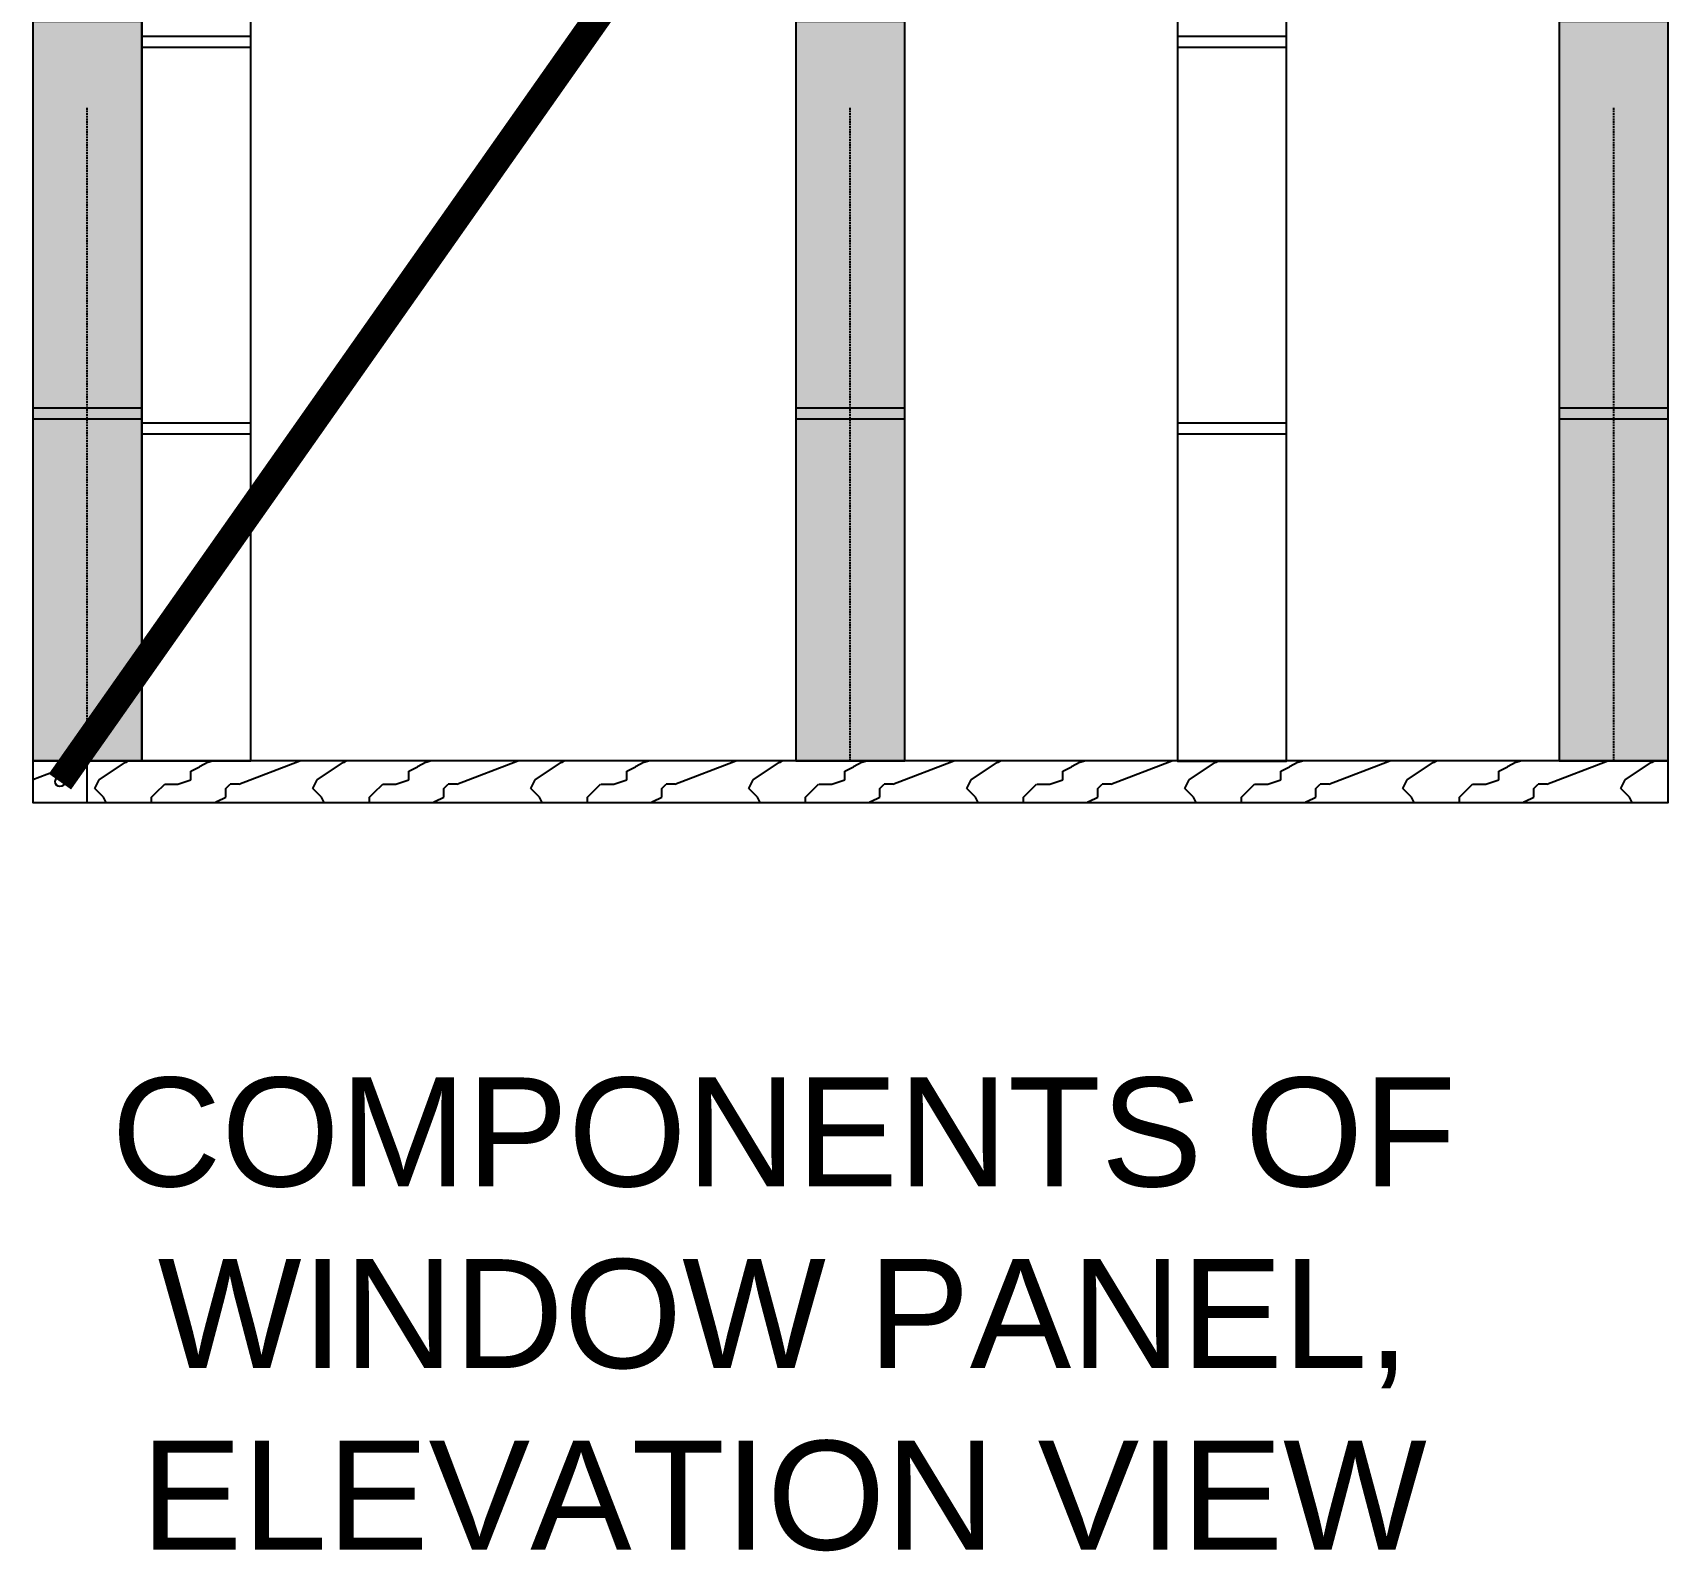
# Model space of a CAD drawing. Extents: x 6298 to 37851, y 8111 to 44134.
# Drawn here: x 6307 to 7807, y 8111 to 9504 of the extents above; entities that cross this region are included whole.
import ezdxf

# ---------------------------------------------------------------- set-up
doc = ezdxf.new("R2010")
doc.units = 0
doc.header["$MEASUREMENT"] = 0
doc.set_wipeout_variables(frame=1)
doc.linetypes.add('HIDDEN2', pattern=[4.7625, 3.175, -1.5875])
doc.layers.add('.', color=5, linetype='Continuous', lineweight=70)
for name, color, linetype in [('0-S1', 1, 'Continuous'), ('0-S2', 2, 'Continuous'), ('0-S4', 4, 'Continuous'), ('0-S8', 8, 'Continuous'), ('A-DIMENSIONS', 30, 'Continuous'), ('A-Hatch', 8, 'Continuous'), ('AR-Bamboo Stud', 2, 'Continuous'), ('AR-Flatbar', 143, 'Continuous'), ('AR-Timber Plate', 3, 'Continuous'), ('Bolts', 4, 'HIDDEN2')]:
    doc.layers.add(name, color=color, linetype=linetype)
doc.layers.add('VP', color=7, linetype='Continuous', plot=False)
doc.styles.get("Standard").update_dxf_attribs({"font": 'arial.ttf'})

# ---------------------------------------------------------------- blocks, each defined once
blk = doc.blocks.new('Type B')
at = {"layer": '0-S1'}
h = blk.add_hatch(dxfattribs=at)
h.set_pattern_fill('_USER', color=256, scale=355, pattern_type=0)
h.set_pattern_definition([(0, (10628.1, 16236), (0, 355), [])])
edge = h.paths.add_edge_path()
edge.add_line((9748.3, 18210), (9848.3, 18210))
edge.add_line((9848.3, 18190.6), (9848.3, 16216))
edge.add_line((9848.3, 16216), (9748.3, 16216))
edge.add_line((9748.3, 16216), (9748.3, 18189.5))
h = blk.add_hatch(dxfattribs=at)
h.set_pattern_fill('_USER', color=256, scale=355, pattern_type=0)
h.set_pattern_definition([(0, (10628.1, 16246), (0, 355), [])])
edge = h.paths.add_edge_path()
edge.add_line((9748.3, 18210), (9848.3, 18210))
edge.add_line((9848.3, 18210), (9848.3, 16236))
edge.add_line((9848.3, 16236), (9748.3, 16236))
edge.add_line((9748.3, 16236), (9748.3, 18210))
at = {"layer": 'AR-Bamboo Stud'}
blk.add_lwpolyline([(9848.3, 18210), (9748.3, 18210), (9748.3, 16186), (9848.3, 16186)], close=True, dxfattribs=at)
blk = doc.blocks.new('A$C62F95397')
at = {"layer": 'Bolts', "lineweight": 0, "ltscale": 0.25}
for p, q in [((25, 262.5), (25, 12.5)), ((0, 80.8), (0, 12.5))]:
    blk.add_line(p, q, dxfattribs=at)
blk.add_arc((12.5, 12.5), 12.5, 180, 0, dxfattribs=at)
blk = doc.blocks.new('N2N')
blk.add_wipeout([(98002.7, -26144.8), (97902.7, -26144.8), (97902.7, -28168.8), (98002.7, -28168.8)]).dxf.layer = '0-S8'
at = {"layer": '.', "linetype": 'Continuous'}
h = blk.add_hatch(dxfattribs=at)
h.set_pattern_fill('DOTS', color=8, scale=10)
h.set_pattern_definition([(0, (7e-06, 48.67), (7.9375, 15.875), [0, -15.875])])
h.paths.add_polyline_path([(98002.7, -26144.8), (97902.7, -26144.8), (97902.7, -28168.8), (98002.7, -28168.8)])
at = {"layer": '0-S1'}
h = blk.add_hatch(dxfattribs=at)
h.set_pattern_fill('_USER', color=256, scale=365, pattern_type=0)
h.set_pattern_definition([(0, (97902.7, -25880.27), (0, 365), [])])
edge = h.paths.add_edge_path()
edge.add_line((97902.7, -26144.8), (98002.7, -26144.8))
edge.add_line((98002.7, -26117.1), (98002.7, -28118.8))
edge.add_line((98002.7, -28118.8), (97902.7, -28118.8))
edge.add_line((97902.7, -28118.8), (97902.7, -26121.8))
h = blk.add_hatch(dxfattribs=at)
h.set_pattern_fill('_USER', color=256, scale=365, pattern_type=0)
h.set_pattern_definition([(0, (97902.7, -25890.27), (0, 365), [])])
edge = h.paths.add_edge_path()
edge.add_line((97902.7, -26144.8), (98002.7, -26144.8))
edge.add_line((98002.7, -26124.9), (98002.7, -28138.8))
edge.add_line((98002.7, -28138.8), (97902.7, -28138.8))
edge.add_line((97902.7, -28138.8), (97902.7, -26135.8))
at = {"layer": '0-S2'}
blk.add_lwpolyline([(98002.7, -26144.8), (97902.7, -26144.8), (97902.7, -28168.8), (98002.7, -28168.8)], close=True, dxfattribs=at)
at = {"layer": 'Bolts', "ltscale": 0.5}
blk.add_line((97952.6, -28168.8), (97952.6, -27568.8), dxfattribs=at)
at = {"layer": 'Bolts'}
blk.add_blockref('A$C62F95397', (97937.6, -26388.2), dxfattribs=at)

msp = doc.modelspace()

# ---------------------------------------------------------------- linework, layer by layer
at = {"layer": '0-S4'}
msp.add_circle((6331.7, 8817), 4.5, dxfattribs=at)

# ---------------------------------------------------------------- block references
at = {"layer": 'AR-Bamboo Stud'}
for name, p in [('N2N', (-90895.9, 37004.8)), ('Type B', (-2391.2, -7350.1))]:
    msp.add_blockref(name, p, dxfattribs=at)

# ---------------------------------------------------------------- texts
at = {"layer": 'A-DIMENSIONS', "insert": (6995.8, 8545.5), "char_height": 100, "attachment_point": 2}
msp.add_mtext_dynamic_manual_height_columns('COMPONENTS OF WINDOW PANEL, ELEVATION VIEW', width=1573.979, gutter_width=1, heights=[0], dxfattribs=at)

# ---------------------------------------------------------------- next in the draw order: hatches: boundary and pattern name
at = {"layer": 'A-Hatch'}
h = msp.add_hatch(dxfattribs=at)
h.set_pattern_fill('HWOD20E1', color=256, scale=4, pattern_type=2)
h.set_pattern_definition([(14.03624, (-153104.34, -22157.41), (2e-07, 200), [32.9848, -791.6363]), (14.03624, (-152904.34, -22157.41), (2e-07, 200), [32.9848, -791.6363]), (14.03624, (-152704.34, -22157.41), (2e-07, 200), [32.9848, -791.6363]), (14.03624, (-152504.34, -22157.41), (2e-07, 200), [32.9848, -791.6363]), (18.43495, (-153072.34, -22149.41), (3e-07, 200), [37.9473, -594.5082]), (18.43495, (-152872.34, -22149.41), (3e-07, 200), [37.9473, -594.5082]), (18.43495, (-152672.34, -22149.41), (3e-07, 200), [37.9473, -594.5082]), (21.80141, (-153036.34, -22137.41), (-5e-06, 200), [21.5407, -1055.4923]), (21.80141, (-152836.34, -22137.41), (-5e-06, 200), [21.5407, -1055.4923]), (21.80141, (-152636.34, -22137.41), (-5e-06, 200), [21.5407, -1055.4923]), (21.80141, (-152436.34, -22137.41), (-5e-06, 200), [21.5407, -1055.4923]), (21.80141, (-152236.34, -22137.41), (-5e-06, 200), [21.5407, -1055.4923]), (63.43495, (-153016.335, -22129.41), (-3e-06, 199.999995), [8.94427, -438.26932]), (90, (-153012.34, -22121.41), (-200, 1e-14), [8, -192]), (153.43495, (-153012.34, -22113.41), (1e-05, 200), [8.94427, -438.2693]), (153.43495, (-152812.34, -22113.41), (1e-05, 200), [8.94427, -438.2693]), (90, (-153020.34, -22109.41), (-200, 1e-14), [8, -192]), (45, (-153020.34, -22101.41), (1e-14, 200), [5.65685, -277.18585]), (45, (-153016.34, -22097.41), (1e-14, 200), [5.65685, -277.18585]), (90, (-153012.34, -22093.41), (-200, 1e-14), [4, -196]), (146.30994, (-153012.34, -22089.41), (-1e-05, 200), [14.4222, -706.68805]), (146.30994, (-152812.34, -22089.41), (-1e-05, 200), [14.4222, -706.68805]), (146.30994, (-152612.34, -22089.41), (-1e-05, 200), [14.4222, -706.68805]), (168.69008, (-153024.34, -22081.41), (-2e-05, 200), [20.3961, -999.4078]), (168.69008, (-152824.34, -22081.41), (-2e-05, 200), [20.3961, -999.4078]), (168.69008, (-152624.34, -22081.41), (-2e-05, 200), [20.3961, -999.4078]), (168.69008, (-152424.34, -22081.41), (-2e-05, 200), [20.3961, -999.4078]), (168.69008, (-152224.34, -22081.41), (-2e-05, 200), [20.3961, -999.4078]), (171.86989, (-153044.34, -22077.41), (2e-05, 200), [28.2843, -1385.9293]), (171.86989, (-152844.34, -22077.41), (2e-05, 200), [28.2843, -1385.9293]), (171.86989, (-152644.34, -22077.41), (2e-05, 200), [28.2843, -1385.9293]), (171.86989, (-152444.34, -22077.41), (2e-05, 200), [28.2843, -1385.9293]), (171.86989, (-152244.34, -22077.41), (2e-05, 200), [28.2843, -1385.9293]), (171.86989, (-152044.34, -22077.41), (2e-05, 200), [28.2843, -1385.9293]), (171.86989, (-151844.34, -22077.41), (2e-05, 200), [28.2843, -1385.9293]), (172.87498, (-153072.34, -22073.41), (-2e-06, 200), [32.249, -1580.2025]), (172.87498, (-152872.34, -22073.41), (-2e-06, 200), [32.249, -1580.2025]), (172.87498, (-152672.34, -22073.41), (-2e-06, 200), [32.249, -1580.2025]), (172.87498, (-152472.34, -22073.41), (-2e-06, 200), [32.249, -1580.2025]), (172.87498, (-152272.34, -22073.41), (-2e-06, 200), [32.249, -1580.2025]), (172.87498, (-152072.34, -22073.41), (-2e-06, 200), [32.249, -1580.2025]), (172.87498, (-151872.34, -22073.41), (-2e-06, 200), [32.249, -1580.2025]), (172.87498, (-151672.34, -22073.41), (-2e-06, 200), [32.249, -1580.2025]), (20.85446, (-153104.34, -22185.41), (-1e-06, 200), [89.889, -4404.552]), (20.85446, (-152904.34, -22185.41), (-1e-06, 200), [89.889, -4404.552]), (20.85446, (-152704.34, -22185.41), (-1e-06, 200), [89.889, -4404.552]), (20.85446, (-152504.34, -22185.41), (-1e-06, 200), [89.889, -4404.552]), (20.85446, (-152304.34, -22185.41), (-1e-06, 200), [89.889, -4404.552]), (20.85446, (-152104.34, -22185.41), (-1e-06, 200), [89.889, -4404.552]), (20.85446, (-151904.34, -22185.41), (-1e-06, 200), [89.889, -4404.552]), (20.85446, (-151704.34, -22185.41), (-1e-06, 200), [89.889, -4404.552]), (20.85446, (-151504.34, -22185.41), (-1e-06, 200), [89.889, -4404.552]), (20.85446, (-151304.34, -22185.41), (-1e-06, 200), [89.889, -4404.552]), (20.85446, (-151104.34, -22185.41), (-1e-06, 200), [89.889, -4404.552]), (20.85446, (-150904.34, -22185.41), (-1e-06, 200), [89.889, -4404.552]), (20.85446, (-150704.34, -22185.41), (-1e-06, 200), [89.889, -4404.552]), (20.85446, (-150504.34, -22185.41), (-1e-06, 200), [89.889, -4404.552]), (20.85446, (-150304.34, -22185.41), (-1e-06, 200), [89.889, -4404.552]), (20.85446, (-150104.34, -22185.41), (-1e-06, 200), [89.889, -4404.552]), (20.85446, (-149904.34, -22185.41), (-1e-06, 200), [89.889, -4404.552]), (20.85446, (-149704.34, -22185.41), (-1e-06, 200), [89.889, -4404.552]), (20.85446, (-149504.34, -22185.41), (-1e-06, 200), [89.889, -4404.552]), (20.85446, (-149304.34, -22185.41), (-1e-06, 200), [89.889, -4404.552]), (20.85446, (-149104.34, -22185.41), (-1e-06, 200), [89.889, -4404.552]), (23.96249, (-153020.34, -22153.41), (-7e-06, 200), [39.3954, -1930.376]), (23.96249, (-152820.34, -22153.41), (-7e-06, 200), [39.3954, -1930.376]), (23.96249, (-152620.34, -22153.41), (-7e-06, 200), [39.3954, -1930.376]), (23.96249, (-152420.34, -22153.41), (-7e-06, 200), [39.3954, -1930.376]), (23.96249, (-152220.34, -22153.41), (-7e-06, 200), [39.3954, -1930.376]), (23.96249, (-152020.34, -22153.41), (-7e-06, 200), [39.3954, -1930.376]), (23.96249, (-151820.34, -22153.41), (-7e-06, 200), [39.3954, -1930.376]), (23.96249, (-151620.34, -22153.41), (-7e-06, 200), [39.3954, -1930.376]), (23.96249, (-151420.34, -22153.41), (-7e-06, 200), [39.3954, -1930.376]), (63.43495, (-152984.335, -22137.41), (-3e-06, 199.999995), [8.94427, -438.26932]), (108.43495, (-152980.335, -22129.41), (-9e-06, 200.000005), [12.6491, -619.8064]), (108.43495, (-152984.335, -22117.41), (-9e-06, 200.000005), [12.6491, -619.8064]), (45, (-152988.34, -22105.41), (1e-14, 200), [16.97056, -265.87216]), (71.56505, (-152976.335, -22093.41), (6e-06, 200.000006), [12.6491, -619.8064]), (135, (-152972.34, -22081.41), (1e-14, 200), [11.3137, -271.529]), (143.1301, (-152980.34, -22073.41), (-5e-07, 200), [20, -980]), (143.1301, (-152780.34, -22073.41), (-5e-07, 200), [20, -980]), (143.1301, (-152580.34, -22073.41), (-5e-07, 200), [20, -980]), (143.1301, (-152380.34, -22073.41), (-5e-07, 200), [20, -980]), (170.53767, (-152996.34, -22061.41), (2e-05, 200), [24.331, -1192.2214]), (170.53767, (-152796.34, -22061.41), (2e-05, 200), [24.331, -1192.2214]), (170.53767, (-152596.34, -22061.41), (2e-05, 200), [24.331, -1192.2214]), (170.53767, (-152396.34, -22061.41), (2e-05, 200), [24.331, -1192.2214]), (170.53767, (-152196.34, -22061.41), (2e-05, 200), [24.331, -1192.2214]), (170.53767, (-151996.34, -22061.41), (2e-05, 200), [24.331, -1192.2214]), (161.56505, (-153020.34, -22057.41), (1e-05, 200), [37.9473, -594.5082]), (161.56505, (-152820.34, -22057.41), (1e-05, 200), [37.9473, -594.5082]), (161.56505, (-152620.34, -22057.41), (1e-05, 200), [37.9473, -594.5082]), (170.53767, (-153056.34, -22045.41), (2e-05, 200), [48.6621, -1167.8904]), (170.53767, (-152856.34, -22045.41), (2e-05, 200), [48.6621, -1167.8904]), (170.53767, (-152656.34, -22045.41), (2e-05, 200), [48.6621, -1167.8904]), (170.53767, (-152456.34, -22045.41), (2e-05, 200), [48.6621, -1167.8904]), (170.53767, (-152256.34, -22045.41), (2e-05, 200), [48.6621, -1167.8904]), (170.53767, (-152056.34, -22045.41), (2e-05, 200), [48.6621, -1167.8904]), (116.56505, (-153024.335, -22205.41), (-1e-05, 200.000006), [8.94427, -438.26932]), (135, (-153028.34, -22197.41), (1e-14, 200), [11.3137, -271.529]), (63.43495, (-153036.335, -22189.41), (-3e-06, 199.999995), [8.94427, -438.26932]), (33.69007, (-153032.34, -22181.41), (7e-06, 200), [28.8444, -692.2659]), (33.69007, (-152832.34, -22181.41), (7e-06, 200), [28.8444, -692.2659]), (33.69007, (-152632.34, -22181.41), (7e-06, 200), [28.8444, -692.2659]), (26.56505, (-153008.34, -22165.41), (4e-06, 200), [35.7771, -411.4365]), (26.56505, (-152808.34, -22165.41), (4e-06, 200), [35.7771, -411.4365]), (15.9454, (-152976.34, -22149.41), (-3e-07, 200), [29.1204, -1426.9015]), (15.9454, (-152776.34, -22149.41), (-3e-07, 200), [29.1204, -1426.9015]), (15.9454, (-152576.34, -22149.41), (-3e-07, 200), [29.1204, -1426.9015]), (15.9454, (-152376.34, -22149.41), (-3e-07, 200), [29.1204, -1426.9015]), (15.9454, (-152176.34, -22149.41), (-3e-07, 200), [29.1204, -1426.9015]), (15.9454, (-151976.34, -22149.41), (-3e-07, 200), [29.1204, -1426.9015]), (15.9454, (-151776.34, -22149.41), (-3e-07, 200), [29.1204, -1426.9015]), (8.1301, (-152948.34, -22141.41), (5e-07, 200), [28.2843, -1385.9293]), (8.1301, (-152748.34, -22141.41), (5e-07, 200), [28.2843, -1385.9293]), (8.1301, (-152548.34, -22141.41), (5e-07, 200), [28.2843, -1385.9293]), (8.1301, (-152348.34, -22141.41), (5e-07, 200), [28.2843, -1385.9293]), (8.1301, (-152148.34, -22141.41), (5e-07, 200), [28.2843, -1385.9293]), (8.1301, (-151948.34, -22141.41), (5e-07, 200), [28.2843, -1385.9293]), (8.1301, (-151748.34, -22141.41), (5e-07, 200), [28.2843, -1385.9293]), (14.03624, (-152920.34, -22137.41), (2e-07, 200), [16.4924, -808.1287]), (14.03624, (-152720.34, -22137.41), (2e-07, 200), [16.4924, -808.1287]), (14.03624, (-152520.34, -22137.41), (2e-07, 200), [16.4924, -808.1287]), (14.03624, (-152320.34, -22137.41), (2e-07, 200), [16.4924, -808.1287]), (270, (-153024.34, -22205.41), (200, 1e-14), [4, -196]), (164.74489, (-152904.34, -22069.41), (-4e-06, 200), [45.607, -2234.744]), (164.74489, (-152704.34, -22069.41), (-4e-06, 200), [45.607, -2234.744]), (164.74489, (-152504.34, -22069.41), (-4e-06, 200), [45.607, -2234.744]), (164.74489, (-152304.34, -22069.41), (-4e-06, 200), [45.607, -2234.744]), (164.74489, (-152104.34, -22069.41), (-4e-06, 200), [45.607, -2234.744]), (164.74489, (-151904.34, -22069.41), (-4e-06, 200), [45.607, -2234.744]), (164.74489, (-151704.34, -22069.41), (-4e-06, 200), [45.607, -2234.744]), (164.74489, (-151504.34, -22069.41), (-4e-06, 200), [45.607, -2234.744]), (164.74489, (-151304.34, -22069.41), (-4e-06, 200), [45.607, -2234.744]), (164.74489, (-151104.34, -22069.41), (-4e-06, 200), [45.607, -2234.744]), (164.74489, (-150904.34, -22069.41), (-4e-06, 200), [45.607, -2234.744]), (159.44395, (-152948.34, -22057.41), (-2e-05, 200), [34.176, -1674.6248]), (159.44395, (-152748.34, -22057.41), (-2e-05, 200), [34.176, -1674.6248]), (159.44395, (-152548.34, -22057.41), (-2e-05, 200), [34.176, -1674.6248]), (159.44395, (-152348.34, -22057.41), (-2e-05, 200), [34.176, -1674.6248]), (159.44395, (-152148.34, -22057.41), (-2e-05, 200), [34.176, -1674.6248]), (159.44395, (-151948.34, -22057.41), (-2e-05, 200), [34.176, -1674.6248]), (159.44395, (-151748.34, -22057.41), (-2e-05, 200), [34.176, -1674.6248]), (159.44395, (-151548.34, -22057.41), (-2e-05, 200), [34.176, -1674.6248]), (135, (-152980.34, -22045.41), (1e-14, 200), [11.3137, -271.529]), (90, (-152988.34, -22037.41), (-200, 1e-14), [8, -192]), (63.43495, (-152988.335, -22029.41), (-3e-06, 199.999995), [8.94427, -438.26932]), (90, (-152984.34, -22021.41), (-200, 1e-14), [8, -192]), (90, (-152984.34, -22013.41), (-200, 1e-14), [4, -196]), (9.46232, (-153104.34, -22133.41), (2e-06, 200), [24.331, -1192.2214]), (9.46232, (-152904.34, -22133.41), (2e-06, 200), [24.331, -1192.2214]), (9.46232, (-152704.34, -22133.41), (2e-06, 200), [24.331, -1192.2214]), (9.46232, (-152504.34, -22133.41), (2e-06, 200), [24.331, -1192.2214]), (9.46232, (-152304.34, -22133.41), (2e-06, 200), [24.331, -1192.2214]), (9.46232, (-152104.34, -22133.41), (2e-06, 200), [24.331, -1192.2214]), (21.80141, (-153080.34, -22129.41), (-5e-06, 200), [21.5407, -1055.4923]), (21.80141, (-152880.34, -22129.41), (-5e-06, 200), [21.5407, -1055.4923]), (21.80141, (-152680.34, -22129.41), (-5e-06, 200), [21.5407, -1055.4923]), (21.80141, (-152480.34, -22129.41), (-5e-06, 200), [21.5407, -1055.4923]), (21.80141, (-152280.34, -22129.41), (-5e-06, 200), [21.5407, -1055.4923]), (45, (-153060.34, -22121.41), (1e-14, 200), [11.3137, -271.529]), (108.43495, (-153052.335, -22113.41), (-9e-06, 200.000005), [12.6491, -619.8064]), (153.43495, (-153056.34, -22101.41), (1e-05, 200), [17.88854, -429.32504]), (153.43495, (-152856.34, -22101.41), (1e-05, 200), [17.88854, -429.32504]), (165.96376, (-153072.34, -22093.41), (5e-06, 200), [16.4924, -808.1287]), (165.96376, (-152872.34, -22093.41), (5e-06, 200), [16.4924, -808.1287]), (165.96376, (-152672.34, -22093.41), (5e-06, 200), [16.4924, -808.1287]), (165.96376, (-152472.34, -22093.41), (5e-06, 200), [16.4924, -808.1287]), (165.96376, (-153088.34, -22089.41), (5e-06, 200), [16.4924, -808.1287]), (165.96376, (-152888.34, -22089.41), (5e-06, 200), [16.4924, -808.1287]), (165.96376, (-152688.34, -22089.41), (5e-06, 200), [16.4924, -808.1287]), (165.96376, (-152488.34, -22089.41), (5e-06, 200), [16.4924, -808.1287]), (158.19859, (-152904.34, -22037.41), (-2e-05, 200), [21.5407, -1055.4923]), (158.19859, (-152704.34, -22037.41), (-2e-05, 200), [21.5407, -1055.4923]), (158.19859, (-152504.34, -22037.41), (-2e-05, 200), [21.5407, -1055.4923]), (158.19859, (-152304.34, -22037.41), (-2e-05, 200), [21.5407, -1055.4923]), (158.19859, (-152104.34, -22037.41), (-2e-05, 200), [21.5407, -1055.4923]), (153.43495, (-152924.34, -22029.41), (1e-05, 200), [8.94427, -438.2693]), (153.43495, (-152724.34, -22029.41), (1e-05, 200), [8.94427, -438.2693]), (135, (-152932.34, -22025.41), (1e-14, 200), [11.3137, -271.529]), (90, (-152940.34, -22017.41), (-200, 1e-14), [4, -196]), (45, (-152940.34, -22013.41), (1e-14, 200), [5.65685, -277.18585]), (165.96376, (-152904.34, -22085.41), (5e-06, 200), [32.9848, -791.6363]), (165.96376, (-152704.34, -22085.41), (5e-06, 200), [32.9848, -791.6363]), (165.96376, (-152504.34, -22085.41), (5e-06, 200), [32.9848, -791.6363]), (165.96376, (-152304.34, -22085.41), (5e-06, 200), [32.9848, -791.6363]), (161.56505, (-152936.34, -22077.41), (1e-05, 200), [25.2982, -607.1573]), (161.56505, (-152736.34, -22077.41), (1e-05, 200), [25.2982, -607.1573]), (161.56505, (-152536.34, -22077.41), (1e-05, 200), [25.2982, -607.1573]), (149.03624, (-152960.34, -22069.41), (1e-05, 200), [23.3238, -1142.8666]), (149.03624, (-152760.34, -22069.41), (1e-05, 200), [23.3238, -1142.8666]), (149.03624, (-152560.34, -22069.41), (1e-05, 200), [23.3238, -1142.8666]), (149.03624, (-152360.34, -22069.41), (1e-05, 200), [23.3238, -1142.8666]), (149.03624, (-152160.34, -22069.41), (1e-05, 200), [23.3238, -1142.8666]), (153.43495, (-152980.34, -22057.41), (1e-05, 200), [26.8328, -420.38077]), (153.43495, (-152780.34, -22057.41), (1e-05, 200), [26.8328, -420.38077]), (135, (-153004.34, -22045.41), (1e-14, 200), [11.3137, -271.529]), (153.43495, (-153012.34, -22037.41), (1e-05, 200), [8.94427, -438.2693]), (153.43495, (-152812.34, -22037.41), (1e-05, 200), [8.94427, -438.2693]), (108.43495, (-153020.335, -22033.41), (-9e-06, 200.000005), [12.6491, -619.8064]), (90, (-153024.34, -22021.41), (-200, 1e-14), [12, -188]), (195.94539, (-152904.34, -22157.41), (2e-05, 200), [29.1204, -1426.9015]), (195.94539, (-152704.34, -22157.41), (2e-05, 200), [29.1204, -1426.9015]), (195.94539, (-152504.34, -22157.41), (2e-05, 200), [29.1204, -1426.9015]), (195.94539, (-152304.34, -22157.41), (2e-05, 200), [29.1204, -1426.9015]), (195.94539, (-152104.34, -22157.41), (2e-05, 200), [29.1204, -1426.9015]), (195.94539, (-151904.34, -22157.41), (2e-05, 200), [29.1204, -1426.9015]), (195.94539, (-151704.34, -22157.41), (2e-05, 200), [29.1204, -1426.9015]), (206.56506, (-152932.34, -22165.41), (-3e-05, 200), [8.94427, -438.2693]), (206.56506, (-152732.34, -22165.41), (-3e-05, 200), [8.94427, -438.2693]), (180, (-152904.34, -22185.41), (-2e-14, -200), [8, -192]), (90, (-152984.34, -22209.41), (-200, 1e-14), [12, -188]), (45, (-152984.34, -22197.41), (1e-14, 200), [5.65685, -277.18585]), (45, (-152980.34, -22193.41), (1e-14, 200), [11.3137, -271.529]), (0, (-152972.34, -22185.41), (0, 200), [12, -188]), (18.43495, (-152960.34, -22185.41), (3e-07, 200), [12.6491, -619.8064]), (18.43495, (-152760.34, -22185.41), (3e-07, 200), [12.6491, -619.8064]), (18.43495, (-152560.34, -22185.41), (3e-07, 200), [12.6491, -619.8064]), (90, (-152948.34, -22181.41), (-200, 1e-14), [8, -192]), (26.56505, (-152948.34, -22173.41), (4e-06, 200), [8.94427, -438.2693]), (26.56505, (-152748.34, -22173.41), (4e-06, 200), [8.94427, -438.2693]), (45, (-152936.34, -22209.41), (1e-14, 200), [5.65685, -277.18585]), (26.56505, (-152932.34, -22205.41), (4e-06, 200), [8.94427, -438.2693]), (26.56505, (-152732.34, -22205.41), (4e-06, 200), [8.94427, -438.2693]), (26.56505, (-152924.34, -22201.41), (4e-06, 200), [8.94427, -438.2693]), (26.56505, (-152724.34, -22201.41), (4e-06, 200), [8.94427, -438.2693]), (90, (-152916.34, -22197.41), (-200, 1e-14), [4, -196]), (90, (-152916.34, -22193.41), (-200, 1e-14), [4, -196]), (45, (-152916.34, -22189.41), (1e-14, 200), [5.65685, -277.18585])])
h.paths.add_polyline_path([(7807.3, 8797.9), (6306.7, 8798), (6306.7, 8836), (7807.3, 8836.1)])

# ---------------------------------------------------------------- next in the draw order: block references
at = {"layer": 'AR-Bamboo Stud'}
for p in [(-91596, 37004.8), (-90195.4, 37004.8)]:
    msp.add_blockref('N2N', p, dxfattribs=at)

# ---------------------------------------------------------------- next in the draw order: linework, layer by layer
at = {"layer": 'AR-Flatbar', "ltscale": 50, "const_width": 25}
msp.add_lwpolyline([(7781.7, 10879), (6331.7, 8817)], dxfattribs=at)
at = {"layer": 'AR-Timber Plate'}
msp.add_lwpolyline([(7807.3, 8836), (6306.7, 8836), (6306.7, 8798), (7807.3, 8798)], close=True, dxfattribs=at)
at = {"layer": 'VP'}
msp.add_lwpolyline([(6306.7, 8798), (6356.7, 8798), (6356.7, 8836), (6306.7, 8836)], close=True, dxfattribs=at)

# ---------------------------------------------------------------- next in the draw order: block references
at = {"layer": 'AR-Bamboo Stud'}
msp.add_blockref('Type B', (-3341.5, -7350), dxfattribs=at)

doc.saveas('drawing.dxf')
